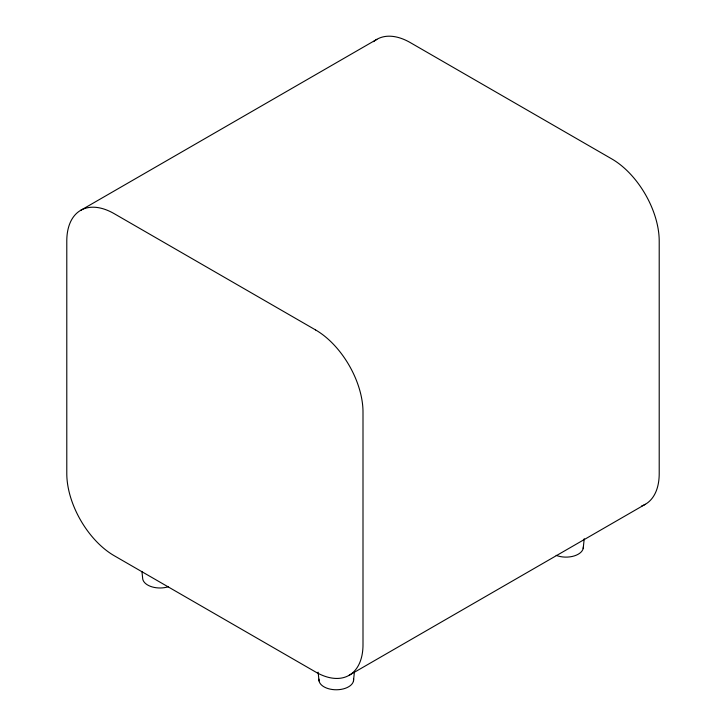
<?xml version="1.0" encoding="UTF-8"?>
<svg xmlns="http://www.w3.org/2000/svg" width="726" height="726" viewBox="0 0 726 726"><rect width="100%" height="100%" fill="white"/><g stroke="black" fill="none" stroke-linecap="round" stroke-linejoin="round"><path stroke-width="1.09" d="M353.444 681.197L354.361 672.448M583.187 548.557L584.221 538.719M80.677 210.34L376.885 39.331M349.115 675.307L645.323 504.289M318.115 672.149L319.032 680.915M141.942 571.462L142.75 579.13A17.351 10.019 0 0 0 168.441 586.717M641.639 505.995A67.028 38.696 60 0 0 659.208 473.606L659.208 241.023A67.028 38.696 60 0 0 611.818 158.94L410.39 42.652A67.028 38.696 60 0 0 373.563 41.672M353.508 678.583A17.351 10.019 0 0 1 336.773 689.764A17.351 10.019 0 0 1 318.941 679.164M583.359 546.814A17.351 10.019 0 0 1 574.302 555.907A17.351 10.019 0 0 1 556.161 555.354M315.61 329.958L114.182 213.662A67.028 38.696 60 0 0 66.792 241.023L66.792 473.606A67.028 38.696 60 0 0 114.182 555.699L315.61 671.986A67.028 38.696 60 0 0 363 644.624L363 412.041A67.028 38.696 60 0 0 315.61 329.958"/></g></svg>
